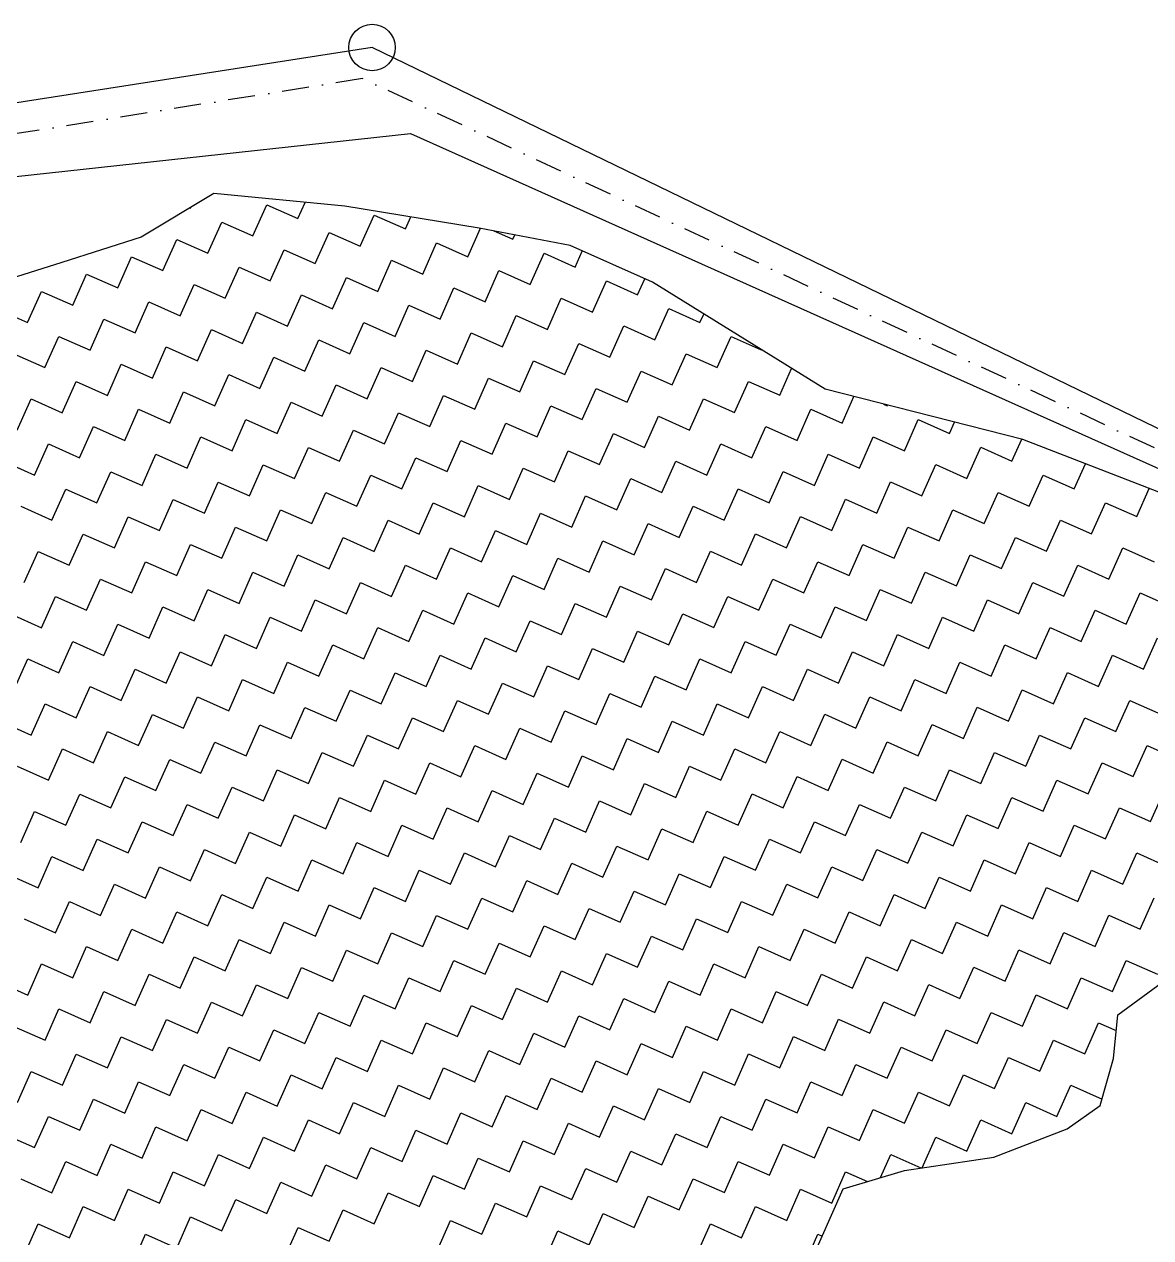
# Model space of a CAD drawing. Header units: metres. Extents: x 279553 to 281500, y 2029848 to 2031565.
# Drawn here: x 279821.4 to 280029.9, y 2031336.3 to 2031560.9 of the extents above; entities that cross this region are included whole.
import ezdxf

# ---------------------------------------------------------------- set-up
doc = ezdxf.new("R2010")
doc.units = ezdxf.units.M
doc.header["$MEASUREMENT"] = 0
doc.linetypes.add('DASHDOT', pattern=[1, 0.5, -0.25, 0, -0.25])
for name, color, linetype in [('POLY_HATCH', 12, 'Continuous'), ('POLY_WATER', 4, 'Continuous'), ('V_BOUND_STREAM_LINE', 7, 'DASHDOT')]:
    doc.layers.add(name, color=color, linetype=linetype)

msp = doc.modelspace()

# ---------------------------------------------------------------- linework, layer by layer
msp.add_circle((279885.76, 2031556.58), 4.3)
at = {"layer": 'POLY_HATCH'}
for p, q in [((279856.46, 2031529.56), (279843.03, 2031521.48)), ((279880.7, 2031527.21), (279856.46, 2031529.56)), ((279905.61, 2031523.17), (279880.7, 2031527.21)), ((279922.42, 2031519.91), (279905.61, 2031523.17)), ((279843.03, 2031521.48), (279828.3, 2031516.79)), ((279937.68, 2031513.13), (279922.42, 2031519.91)), ((279828.3, 2031516.79), (279813.57, 2031512.1)), ((279969.62, 2031493.32), (279937.68, 2031513.13)), ((280006.26, 2031484.06), (279969.62, 2031493.32)), ((280031.42, 2031474.29), (280006.26, 2031484.06)), ((280023.81, 2031377.56), (280032.15, 2031383.68)), ((280023.03, 2031369.48), (280023.81, 2031377.56)), ((280020.56, 2031360.75), (280023.03, 2031369.48)), ((280014.43, 2031356.45), (280020.56, 2031360.75)), ((280000.87, 2031351.24), (280014.43, 2031356.45)), ((279984.32, 2031348.76), (280000.87, 2031351.24)), ((279972.98, 2031345.38), (279984.32, 2031348.76)), ((279965.68, 2031328.96), (279972.98, 2031345.38))]:
    msp.add_line(p, q, dxfattribs=at)
at = {"layer": 'POLY_HATCH', "linetype": 'Continuous'}
for p, q in [((279852.16, 2031526.84), (279852.23, 2031527.02)), ((279863.7, 2031521.71), (279866.27, 2031527.49)), ((279866.27, 2031527.49), (279872.04, 2031524.92)), ((279872.04, 2031524.92), (279873.38, 2031527.92)), ((279852.03, 2031526.9), (279852.16, 2031526.84)), ((279883.59, 2031519.79), (279886.16, 2031525.56)), ((279886.16, 2031525.56), (279891.93, 2031523)), ((279891.93, 2031523), (279892.92, 2031525.22)), ((279855.36, 2031518.5), (279857.93, 2031524.28)), ((279857.93, 2031524.28), (279863.7, 2031521.71)), ((279903.48, 2031517.87), (279905.82, 2031523.12)), ((279908.28, 2031522.65), (279911.82, 2031521.08)), ((279847.02, 2031515.29), (279849.59, 2031521.07)), ((279849.59, 2031521.07), (279855.36, 2031518.5)), ((279875.25, 2031516.58), (279877.82, 2031522.35)), ((279877.82, 2031522.35), (279883.59, 2031519.79)), ((279895.14, 2031514.66), (279897.71, 2031520.43)), ((279897.71, 2031520.43), (279903.48, 2031517.87)), ((279911.82, 2031521.08), (279912.18, 2031521.89)), ((279866.91, 2031513.37), (279869.48, 2031519.15)), ((279869.48, 2031519.15), (279875.25, 2031516.58)), ((279915.03, 2031512.74), (279917.6, 2031518.51)), ((279917.6, 2031518.51), (279923.37, 2031515.94)), ((279923.37, 2031515.94), (279924.68, 2031518.9)), ((279838.68, 2031512.09), (279841.25, 2031517.86)), ((279841.25, 2031517.86), (279847.02, 2031515.29)), ((279858.57, 2031510.16), (279861.14, 2031515.94)), ((279861.14, 2031515.94), (279866.91, 2031513.37)), ((279886.8, 2031511.45), (279889.37, 2031517.22)), ((279889.37, 2031517.22), (279895.14, 2031514.66)), ((279830.34, 2031508.88), (279832.91, 2031514.65)), ((279832.91, 2031514.65), (279838.68, 2031512.09)), ((279878.46, 2031508.24), (279881.03, 2031514.01)), ((279881.03, 2031514.01), (279886.8, 2031511.45)), ((279906.69, 2031509.53), (279909.26, 2031515.3)), ((279909.26, 2031515.3), (279915.03, 2031512.74)), ((279934.92, 2031510.81), (279936.23, 2031513.77)), ((279822, 2031505.67), (279824.57, 2031511.44)), ((279824.57, 2031511.44), (279830.34, 2031508.88)), ((279850.23, 2031506.95), (279852.8, 2031512.73)), ((279852.8, 2031512.73), (279858.57, 2031510.16)), ((279898.35, 2031506.32), (279900.92, 2031512.09)), ((279900.92, 2031512.09), (279906.69, 2031509.53)), ((279926.58, 2031507.6), (279929.14, 2031513.38)), ((279929.14, 2031513.38), (279934.92, 2031510.81)), ((279841.89, 2031503.75), (279844.46, 2031509.52)), ((279844.46, 2031509.52), (279850.23, 2031506.95)), ((279870.12, 2031505.03), (279872.69, 2031510.81)), ((279872.69, 2031510.81), (279878.46, 2031508.24)), ((279918.24, 2031504.4), (279920.8, 2031510.17)), ((279920.8, 2031510.17), (279926.58, 2031507.6)), ((279816.23, 2031508.23), (279822, 2031505.67)), ((279861.78, 2031501.82), (279864.35, 2031507.6)), ((279864.35, 2031507.6), (279870.12, 2031505.03)), ((279890.01, 2031503.11), (279892.58, 2031508.88)), ((279892.58, 2031508.88), (279898.35, 2031506.32)), ((279909.9, 2031501.19), (279912.46, 2031506.96)), ((279912.46, 2031506.96), (279918.24, 2031504.4)), ((279938.13, 2031502.47), (279940.69, 2031508.25)), ((279940.69, 2031508.25), (279946.47, 2031505.68)), ((279946.47, 2031505.68), (279947.16, 2031507.25)), ((279833.55, 2031500.54), (279836.12, 2031506.31)), ((279836.12, 2031506.31), (279841.89, 2031503.75)), ((279881.67, 2031499.9), (279884.24, 2031505.67)), ((279884.24, 2031505.67), (279890.01, 2031503.11)), ((279929.79, 2031499.26), (279932.35, 2031505.04)), ((279932.35, 2031505.04), (279938.13, 2031502.47)), ((279825.21, 2031497.33), (279827.78, 2031503.1)), ((279827.78, 2031503.1), (279833.55, 2031500.54)), ((279853.44, 2031498.61), (279856.01, 2031504.39)), ((279856.01, 2031504.39), (279861.78, 2031501.82)), ((279873.33, 2031496.69), (279875.9, 2031502.47)), ((279875.9, 2031502.47), (279881.67, 2031499.9)), ((279901.56, 2031497.98), (279904.12, 2031503.75)), ((279904.12, 2031503.75), (279909.9, 2031501.19)), ((279949.68, 2031497.34), (279952.24, 2031503.12)), ((279952.24, 2031503.12), (279957.82, 2031500.64)), ((279845.1, 2031495.41), (279847.67, 2031501.18)), ((279847.67, 2031501.18), (279853.44, 2031498.61)), ((279893.22, 2031494.77), (279895.78, 2031500.54)), ((279895.78, 2031500.54), (279901.56, 2031497.98)), ((279921.45, 2031496.06), (279924.01, 2031501.83)), ((279924.01, 2031501.83), (279929.79, 2031499.26)), ((279819.44, 2031499.89), (279825.21, 2031497.33)), ((279836.76, 2031492.2), (279839.33, 2031497.97)), ((279839.33, 2031497.97), (279845.1, 2031495.41)), ((279864.99, 2031493.48), (279867.56, 2031499.26)), ((279867.56, 2031499.26), (279873.33, 2031496.69)), ((279913.11, 2031492.85), (279915.67, 2031498.62)), ((279915.67, 2031498.62), (279921.45, 2031496.06)), ((279941.34, 2031494.13), (279943.9, 2031499.91)), ((279943.9, 2031499.91), (279949.68, 2031497.34)), ((279856.65, 2031490.27), (279859.22, 2031496.05)), ((279859.22, 2031496.05), (279864.99, 2031493.48)), ((279884.88, 2031491.56), (279887.44, 2031497.33)), ((279887.44, 2031497.33), (279893.22, 2031494.77)), ((279933, 2031490.92), (279935.56, 2031496.7)), ((279935.56, 2031496.7), (279941.34, 2031494.13)), ((279961.22, 2031492.21), (279963.42, 2031497.16)), ((279828.42, 2031488.99), (279830.99, 2031494.76)), ((279830.99, 2031494.76), (279836.76, 2031492.2)), ((279876.54, 2031488.35), (279879.1, 2031494.13)), ((279879.1, 2031494.13), (279884.88, 2031491.56)), ((279904.77, 2031489.64), (279907.33, 2031495.41)), ((279907.33, 2031495.41), (279913.11, 2031492.85)), ((279924.66, 2031487.72), (279927.22, 2031493.49)), ((279927.22, 2031493.49), (279933, 2031490.92)), ((279952.88, 2031489), (279955.45, 2031494.78)), ((279955.45, 2031494.78), (279961.22, 2031492.21)), ((279820.08, 2031485.78), (279822.65, 2031491.55)), ((279822.65, 2031491.55), (279828.42, 2031488.99)), ((279848.31, 2031487.07), (279850.88, 2031492.84)), ((279850.88, 2031492.84), (279856.65, 2031490.27)), ((279896.43, 2031486.43), (279898.99, 2031492.2)), ((279898.99, 2031492.2), (279904.77, 2031489.64)), ((279944.54, 2031485.79), (279947.11, 2031491.57)), ((279947.11, 2031491.57), (279952.88, 2031489)), ((279972.77, 2031487.08), (279974.95, 2031491.97)), ((279839.97, 2031483.86), (279842.54, 2031489.63)), ((279842.54, 2031489.63), (279848.31, 2031487.07)), ((279868.2, 2031485.14), (279870.76, 2031490.92)), ((279870.76, 2031490.92), (279876.54, 2031488.35)), ((279888.09, 2031483.22), (279890.65, 2031488.99)), ((279890.65, 2031488.99), (279896.43, 2031486.43)), ((279916.32, 2031484.51), (279918.88, 2031490.28)), ((279918.88, 2031490.28), (279924.66, 2031487.72)), ((279964.43, 2031483.87), (279967, 2031489.64)), ((279967, 2031489.64), (279972.77, 2031487.08)), ((279980.45, 2031490.58), (279981.11, 2031490.29)), ((279981.11, 2031490.29), (279981.16, 2031490.4)), ((279859.86, 2031481.93), (279862.42, 2031487.71)), ((279862.42, 2031487.71), (279868.2, 2031485.14)), ((279907.98, 2031481.3), (279910.54, 2031487.07)), ((279910.54, 2031487.07), (279916.32, 2031484.51)), ((279936.2, 2031482.58), (279938.77, 2031488.36)), ((279938.77, 2031488.36), (279944.54, 2031485.79)), ((279984.32, 2031481.95), (279986.89, 2031487.72)), ((279986.89, 2031487.72), (279992.66, 2031485.16)), ((279992.66, 2031485.16), (279993.6, 2031487.26)), ((279831.63, 2031480.65), (279834.2, 2031486.42)), ((279834.2, 2031486.42), (279839.97, 2031483.86)), ((279851.52, 2031478.73), (279854.08, 2031484.5)), ((279854.08, 2031484.5), (279859.86, 2031481.93)), ((279879.75, 2031480.01), (279882.31, 2031485.79)), ((279882.31, 2031485.79), (279888.09, 2031483.22)), ((279927.86, 2031479.38), (279930.43, 2031485.15)), ((279930.43, 2031485.15), (279936.2, 2031482.58)), ((279956.09, 2031480.66), (279958.66, 2031486.44)), ((279958.66, 2031486.44), (279964.43, 2031483.87)), ((279975.98, 2031478.74), (279978.55, 2031484.51)), ((279978.55, 2031484.51), (279984.32, 2031481.95)), ((279823.29, 2031477.44), (279825.86, 2031483.21)), ((279825.86, 2031483.21), (279831.63, 2031480.65)), ((279871.41, 2031476.8), (279873.97, 2031482.58)), ((279873.97, 2031482.58), (279879.75, 2031480.01)), ((279899.64, 2031478.09), (279902.2, 2031483.86)), ((279902.2, 2031483.86), (279907.98, 2031481.3)), ((279947.75, 2031477.45), (279950.32, 2031483.23)), ((279950.32, 2031483.23), (279956.09, 2031480.66)), ((279995.87, 2031476.82), (279998.44, 2031482.59)), ((279998.44, 2031482.59), (280004.21, 2031480.03)), ((280004.21, 2031480.03), (280006.03, 2031484.12)), ((279817.52, 2031480), (279823.29, 2031477.44)), ((279843.18, 2031475.52), (279845.75, 2031481.29)), ((279845.75, 2031481.29), (279851.52, 2031478.73)), ((279891.3, 2031474.88), (279893.86, 2031480.66)), ((279893.86, 2031480.66), (279899.64, 2031478.09)), ((279919.52, 2031476.17), (279922.09, 2031481.94)), ((279922.09, 2031481.94), (279927.86, 2031479.38)), ((279939.41, 2031474.24), (279941.98, 2031480.02)), ((279941.98, 2031480.02), (279947.75, 2031477.45)), ((279967.64, 2031475.53), (279970.21, 2031481.31)), ((279970.21, 2031481.31), (279975.98, 2031478.74)), ((279834.84, 2031472.31), (279837.41, 2031478.08)), ((279837.41, 2031478.08), (279843.18, 2031475.52)), ((279863.07, 2031473.59), (279865.63, 2031479.37)), ((279865.63, 2031479.37), (279871.41, 2031476.8)), ((279911.19, 2031472.96), (279913.75, 2031478.73)), ((279913.75, 2031478.73), (279919.52, 2031476.17)), ((279959.3, 2031472.32), (279961.87, 2031478.1)), ((279961.87, 2031478.1), (279967.64, 2031475.53)), ((279987.53, 2031473.61), (279990.1, 2031479.38)), ((279990.1, 2031479.38), (279995.87, 2031476.82)), ((280015.76, 2031474.89), (280017.83, 2031479.56)), ((279854.73, 2031470.39), (279857.29, 2031476.16)), ((279857.29, 2031476.16), (279863.07, 2031473.59)), ((279882.96, 2031471.67), (279885.52, 2031477.45)), ((279885.52, 2031477.45), (279891.3, 2031474.88)), ((279902.85, 2031469.75), (279905.41, 2031475.52)), ((279905.41, 2031475.52), (279911.19, 2031472.96)), ((279931.07, 2031471.04), (279933.64, 2031476.81)), ((279933.64, 2031476.81), (279939.41, 2031474.24)), ((279979.19, 2031470.4), (279981.76, 2031476.17)), ((279981.76, 2031476.17), (279987.53, 2031473.61)), ((280007.42, 2031471.69), (280009.98, 2031477.46)), ((280009.98, 2031477.46), (280015.76, 2031474.89)), ((279826.5, 2031469.1), (279829.07, 2031474.87)), ((279829.07, 2031474.87), (279834.84, 2031472.31)), ((279874.62, 2031468.46), (279877.18, 2031474.24)), ((279877.18, 2031474.24), (279882.96, 2031471.67)), ((279922.73, 2031467.83), (279925.3, 2031473.6)), ((279925.3, 2031473.6), (279931.07, 2031471.04)), ((279950.96, 2031469.11), (279953.53, 2031474.89)), ((279953.53, 2031474.89), (279959.3, 2031472.32)), ((279999.08, 2031468.48), (280001.64, 2031474.25)), ((280001.64, 2031474.25), (280007.42, 2031471.69)), ((280027.31, 2031469.76), (280029.63, 2031474.98)), ((279820.73, 2031471.67), (279826.5, 2031469.1)), ((279846.39, 2031467.18), (279848.95, 2031472.95)), ((279848.95, 2031472.95), (279854.73, 2031470.39)), ((279866.28, 2031465.25), (279868.84, 2031471.03)), ((279868.84, 2031471.03), (279874.62, 2031468.46)), ((279894.51, 2031466.54), (279897.07, 2031472.32)), ((279897.07, 2031472.32), (279902.85, 2031469.75)), ((279942.62, 2031465.9), (279945.19, 2031471.68)), ((279945.19, 2031471.68), (279950.96, 2031469.11)), ((279970.85, 2031467.19), (279973.42, 2031472.97)), ((279973.42, 2031472.97), (279979.19, 2031470.4)), ((279990.74, 2031465.27), (279993.3, 2031471.04)), ((279993.3, 2031471.04), (279999.08, 2031468.48)), ((280018.97, 2031466.55), (280021.53, 2031472.33)), ((280021.53, 2031472.33), (280027.31, 2031469.76)), ((279838.05, 2031463.97), (279840.61, 2031469.74)), ((279840.61, 2031469.74), (279846.39, 2031467.18)), ((279886.17, 2031463.33), (279888.73, 2031469.11)), ((279888.73, 2031469.11), (279894.51, 2031466.54)), ((279914.39, 2031464.62), (279916.96, 2031470.39)), ((279916.96, 2031470.39), (279922.73, 2031467.83)), ((279962.51, 2031463.98), (279965.08, 2031469.76)), ((279965.08, 2031469.76), (279970.85, 2031467.19)), ((280010.63, 2031463.35), (280013.19, 2031469.12)), ((280013.19, 2031469.12), (280018.97, 2031466.55)), ((279829.71, 2031460.76), (279832.27, 2031466.53)), ((279832.27, 2031466.53), (279838.05, 2031463.97)), ((279857.94, 2031462.05), (279860.5, 2031467.82)), ((279860.5, 2031467.82), (279866.28, 2031465.25)), ((279906.05, 2031461.41), (279908.62, 2031467.18)), ((279908.62, 2031467.18), (279914.39, 2031464.62)), ((279934.28, 2031462.7), (279936.85, 2031468.47)), ((279936.85, 2031468.47), (279942.62, 2031465.9)), ((279954.17, 2031460.77), (279956.74, 2031466.55)), ((279956.74, 2031466.55), (279962.51, 2031463.98)), ((279982.4, 2031462.06), (279984.97, 2031467.83)), ((279984.97, 2031467.83), (279990.74, 2031465.27)), ((279849.6, 2031458.84), (279852.16, 2031464.61)), ((279852.16, 2031464.61), (279857.94, 2031462.05)), ((279877.83, 2031460.12), (279880.39, 2031465.9)), ((279880.39, 2031465.9), (279886.17, 2031463.33)), ((279925.94, 2031459.49), (279928.51, 2031465.26)), ((279928.51, 2031465.26), (279934.28, 2031462.7)), ((279974.06, 2031458.85), (279976.63, 2031464.63)), ((279976.63, 2031464.63), (279982.4, 2031462.06)), ((280002.29, 2031460.14), (280004.85, 2031465.91)), ((280004.85, 2031465.91), (280010.63, 2031463.35)), ((279821.37, 2031457.55), (279823.93, 2031463.33)), ((279823.93, 2031463.33), (279829.71, 2031460.76)), ((279869.49, 2031456.91), (279872.05, 2031462.69)), ((279872.05, 2031462.69), (279877.83, 2031460.12)), ((279897.71, 2031458.2), (279900.28, 2031463.98)), ((279900.28, 2031463.98), (279906.05, 2031461.41)), ((279917.6, 2031456.28), (279920.17, 2031462.05)), ((279920.17, 2031462.05), (279925.94, 2031459.49)), ((279945.83, 2031457.56), (279948.4, 2031463.34)), ((279948.4, 2031463.34), (279954.17, 2031460.77)), ((279993.95, 2031456.93), (279996.51, 2031462.7)), ((279996.51, 2031462.7), (280002.29, 2031460.14)), ((280022.18, 2031458.21), (280024.74, 2031463.99)), ((280024.74, 2031463.99), (280030.52, 2031461.42)), ((279841.26, 2031455.63), (279843.82, 2031461.4)), ((279843.82, 2031461.4), (279849.6, 2031458.84)), ((279889.37, 2031454.99), (279891.94, 2031460.77)), ((279891.94, 2031460.77), (279897.71, 2031458.2)), ((279937.49, 2031454.36), (279940.06, 2031460.13)), ((279940.06, 2031460.13), (279945.83, 2031457.56)), ((279965.72, 2031455.64), (279968.29, 2031461.42)), ((279968.29, 2031461.42), (279974.06, 2031458.85)), ((280013.84, 2031455.01), (280016.4, 2031460.78)), ((280016.4, 2031460.78), (280022.18, 2031458.21)), ((279832.92, 2031452.42), (279835.48, 2031458.19)), ((279835.48, 2031458.19), (279841.26, 2031455.63)), ((279861.15, 2031453.71), (279863.71, 2031459.48)), ((279863.71, 2031459.48), (279869.49, 2031456.91)), ((279881.03, 2031451.78), (279883.6, 2031457.56)), ((279883.6, 2031457.56), (279889.37, 2031454.99)), ((279909.26, 2031453.07), (279911.83, 2031458.84)), ((279911.83, 2031458.84), (279917.6, 2031456.28)), ((279957.38, 2031452.43), (279959.95, 2031458.21)), ((279959.95, 2031458.21), (279965.72, 2031455.64)), ((279985.61, 2031453.72), (279988.17, 2031459.49)), ((279988.17, 2031459.49), (279993.95, 2031456.93)), ((280005.5, 2031451.8), (280008.06, 2031457.57)), ((280008.06, 2031457.57), (280013.84, 2031455.01)), ((279852.81, 2031450.5), (279855.37, 2031456.27)), ((279855.37, 2031456.27), (279861.15, 2031453.71)), ((279900.92, 2031449.86), (279903.49, 2031455.64)), ((279903.49, 2031455.64), (279909.26, 2031453.07)), ((279929.15, 2031451.15), (279931.72, 2031456.92)), ((279931.72, 2031456.92), (279937.49, 2031454.36)), ((279977.27, 2031450.51), (279979.83, 2031456.29)), ((279979.83, 2031456.29), (279985.61, 2031453.72)), ((280025.39, 2031449.87), (280027.95, 2031455.65)), ((280027.95, 2031455.65), (280033.73, 2031453.08)), ((279824.58, 2031449.21), (279827.14, 2031454.99)), ((279827.14, 2031454.99), (279832.92, 2031452.42)), ((279844.47, 2031447.29), (279847.03, 2031453.06)), ((279847.03, 2031453.06), (279852.81, 2031450.5)), ((279872.69, 2031448.57), (279875.26, 2031454.35)), ((279875.26, 2031454.35), (279881.03, 2031451.78)), ((279920.81, 2031447.94), (279923.38, 2031453.71)), ((279923.38, 2031453.71), (279929.15, 2031451.15)), ((279949.04, 2031449.22), (279951.61, 2031455)), ((279951.61, 2031455), (279957.38, 2031452.43)), ((279968.93, 2031447.3), (279971.49, 2031453.08)), ((279971.49, 2031453.08), (279977.27, 2031450.51)), ((279997.16, 2031448.59), (279999.72, 2031454.36)), ((279999.72, 2031454.36), (280005.5, 2031451.8)), ((279818.8, 2031451.78), (279824.58, 2031449.21)), ((279864.35, 2031445.37), (279866.92, 2031451.14)), ((279866.92, 2031451.14), (279872.69, 2031448.57)), ((279892.58, 2031446.65), (279895.15, 2031452.43)), ((279895.15, 2031452.43), (279900.92, 2031449.86)), ((279940.7, 2031446.02), (279943.27, 2031451.79)), ((279943.27, 2031451.79), (279949.04, 2031449.22)), ((279988.82, 2031445.38), (279991.38, 2031451.15)), ((279991.38, 2031451.15), (279997.16, 2031448.59)), ((280017.05, 2031446.67), (280019.61, 2031452.44)), ((280019.61, 2031452.44), (280025.39, 2031449.87)), ((279836.13, 2031444.08), (279838.69, 2031449.85)), ((279838.69, 2031449.85), (279844.47, 2031447.29)), ((279884.24, 2031443.44), (279886.81, 2031449.22)), ((279886.81, 2031449.22), (279892.58, 2031446.65)), ((279912.47, 2031444.73), (279915.04, 2031450.5)), ((279915.04, 2031450.5), (279920.81, 2031447.94)), ((279932.36, 2031442.81), (279934.93, 2031448.58)), ((279934.93, 2031448.58), (279940.7, 2031446.02)), ((279960.59, 2031444.09), (279963.15, 2031449.87)), ((279963.15, 2031449.87), (279968.93, 2031447.3)), ((280008.71, 2031443.46), (280011.27, 2031449.23)), ((280011.27, 2031449.23), (280017.05, 2031446.67)), ((279827.79, 2031440.87), (279830.35, 2031446.65)), ((279830.35, 2031446.65), (279836.13, 2031444.08)), ((279856.01, 2031442.16), (279858.58, 2031447.93)), ((279858.58, 2031447.93), (279864.35, 2031445.37)), ((279904.13, 2031441.52), (279906.7, 2031447.3)), ((279906.7, 2031447.3), (279912.47, 2031444.73)), ((279952.25, 2031440.88), (279954.81, 2031446.66)), ((279954.81, 2031446.66), (279960.59, 2031444.09)), ((279980.48, 2031442.17), (279983.04, 2031447.95)), ((279983.04, 2031447.95), (279988.82, 2031445.38)), ((280028.59, 2031441.53), (280031.16, 2031447.31)), ((279847.67, 2031438.95), (279850.24, 2031444.72)), ((279850.24, 2031444.72), (279856.01, 2031442.16)), ((279875.9, 2031440.23), (279878.47, 2031446.01)), ((279878.47, 2031446.01), (279884.24, 2031443.44)), ((279895.79, 2031438.31), (279898.36, 2031444.09)), ((279898.36, 2031444.09), (279904.13, 2031441.52)), ((279924.02, 2031439.6), (279926.59, 2031445.37)), ((279926.59, 2031445.37), (279932.36, 2031442.81)), ((279972.14, 2031438.96), (279974.7, 2031444.74)), ((279974.7, 2031444.74), (279980.48, 2031442.17)), ((280000.37, 2031440.25), (280002.93, 2031446.02)), ((280002.93, 2031446.02), (280008.71, 2031443.46)), ((280020.25, 2031438.33), (280022.82, 2031444.1)), ((280022.82, 2031444.1), (280028.59, 2031441.53)), ((279819.45, 2031437.66), (279822.01, 2031443.44)), ((279822.01, 2031443.44), (279827.79, 2031440.87)), ((279867.56, 2031437.03), (279870.13, 2031442.8)), ((279870.13, 2031442.8), (279875.9, 2031440.23)), ((279915.68, 2031436.39), (279918.25, 2031442.16)), ((279918.25, 2031442.16), (279924.02, 2031439.6)), ((279943.91, 2031437.68), (279946.47, 2031443.45)), ((279946.47, 2031443.45), (279952.25, 2031440.88)), ((279992.03, 2031437.04), (279994.59, 2031442.81)), ((279994.59, 2031442.81), (280000.37, 2031440.25)), ((279839.33, 2031435.74), (279841.9, 2031441.51)), ((279841.9, 2031441.51), (279847.67, 2031438.95)), ((279859.22, 2031433.82), (279861.79, 2031439.59)), ((279861.79, 2031439.59), (279867.56, 2031437.03)), ((279887.45, 2031435.1), (279890.02, 2031440.88)), ((279890.02, 2031440.88), (279895.79, 2031438.31)), ((279935.57, 2031434.47), (279938.13, 2031440.24)), ((279938.13, 2031440.24), (279943.91, 2031437.68)), ((279963.8, 2031435.75), (279966.36, 2031441.53)), ((279966.36, 2031441.53), (279972.14, 2031438.96)), ((279983.69, 2031433.83), (279986.25, 2031439.61)), ((279986.25, 2031439.61), (279992.03, 2031437.04)), ((280011.91, 2031435.12), (280014.48, 2031440.89)), ((280014.48, 2031440.89), (280020.25, 2031438.33)), ((279830.99, 2031432.53), (279833.56, 2031438.31)), ((279833.56, 2031438.31), (279839.33, 2031435.74)), ((279879.11, 2031431.89), (279881.68, 2031437.67)), ((279881.68, 2031437.67), (279887.45, 2031435.1)), ((279907.34, 2031433.18), (279909.91, 2031438.96)), ((279909.91, 2031438.96), (279915.68, 2031436.39)), ((279955.46, 2031432.54), (279958.02, 2031438.32)), ((279958.02, 2031438.32), (279963.8, 2031435.75)), ((280003.57, 2031431.91), (280006.14, 2031437.68)), ((280006.14, 2031437.68), (280011.91, 2031435.12)), ((279822.65, 2031429.32), (279825.22, 2031435.1)), ((279825.22, 2031435.1), (279830.99, 2031432.53)), ((279850.88, 2031430.61), (279853.45, 2031436.38)), ((279853.45, 2031436.38), (279859.22, 2031433.82)), ((279899, 2031429.97), (279901.57, 2031435.75)), ((279901.57, 2031435.75), (279907.34, 2031433.18)), ((279927.23, 2031431.26), (279929.79, 2031437.03)), ((279929.79, 2031437.03), (279935.57, 2031434.47)), ((279947.12, 2031429.34), (279949.68, 2031435.11)), ((279949.68, 2031435.11), (279955.46, 2031432.54)), ((279975.35, 2031430.62), (279977.91, 2031436.4)), ((279977.91, 2031436.4), (279983.69, 2031433.83)), ((280023.46, 2031429.99), (280026.03, 2031435.76)), ((280026.03, 2031435.76), (280031.8, 2031433.19)), ((279842.54, 2031427.4), (279845.11, 2031433.17)), ((279845.11, 2031433.17), (279850.88, 2031430.61)), ((279870.77, 2031428.69), (279873.34, 2031434.46)), ((279873.34, 2031434.46), (279879.11, 2031431.89)), ((279918.89, 2031428.05), (279921.45, 2031433.82)), ((279921.45, 2031433.82), (279927.23, 2031431.26)), ((279967.01, 2031427.41), (279969.57, 2031433.19)), ((279969.57, 2031433.19), (279975.35, 2031430.62)), ((279995.23, 2031428.7), (279997.8, 2031434.47)), ((279997.8, 2031434.47), (280003.57, 2031431.91)), ((279816.88, 2031431.89), (279822.65, 2031429.32)), ((279862.43, 2031425.48), (279865, 2031431.25)), ((279865, 2031431.25), (279870.77, 2031428.69)), ((279890.66, 2031426.76), (279893.23, 2031432.54)), ((279893.23, 2031432.54), (279899, 2031429.97)), ((279910.55, 2031424.84), (279913.11, 2031430.62)), ((279913.11, 2031430.62), (279918.89, 2031428.05)), ((279938.78, 2031426.13), (279941.34, 2031431.9)), ((279941.34, 2031431.9), (279947.12, 2031429.34)), ((279986.89, 2031425.49), (279989.46, 2031431.27)), ((279989.46, 2031431.27), (279995.23, 2031428.7)), ((280015.12, 2031426.78), (280017.69, 2031432.55)), ((280017.69, 2031432.55), (280023.46, 2031429.99)), ((279834.2, 2031424.19), (279836.77, 2031429.97)), ((279836.77, 2031429.97), (279842.54, 2031427.4)), ((279882.32, 2031423.55), (279884.89, 2031429.33)), ((279884.89, 2031429.33), (279890.66, 2031426.76)), ((279930.44, 2031422.92), (279933, 2031428.69)), ((279933, 2031428.69), (279938.78, 2031426.13)), ((279958.67, 2031424.2), (279961.23, 2031429.98)), ((279961.23, 2031429.98), (279967.01, 2031427.41)), ((280006.78, 2031423.57), (280009.35, 2031429.34)), ((280009.35, 2031429.34), (280015.12, 2031426.78)), ((279825.86, 2031420.98), (279828.43, 2031426.76)), ((279828.43, 2031426.76), (279834.2, 2031424.19)), ((279854.09, 2031422.27), (279856.66, 2031428.04)), ((279856.66, 2031428.04), (279862.43, 2031425.48)), ((279873.98, 2031420.35), (279876.55, 2031426.12)), ((279876.55, 2031426.12), (279882.32, 2031423.55)), ((279902.21, 2031421.63), (279904.77, 2031427.41)), ((279904.77, 2031427.41), (279910.55, 2031424.84)), ((279950.33, 2031421), (279952.89, 2031426.77)), ((279952.89, 2031426.77), (279958.67, 2031424.2)), ((279978.55, 2031422.28), (279981.12, 2031428.06)), ((279981.12, 2031428.06), (279986.89, 2031425.49)), ((279998.44, 2031420.36), (280001.01, 2031426.13)), ((280001.01, 2031426.13), (280006.78, 2031423.57)), ((280026.67, 2031421.65), (280029.24, 2031427.42)), ((280029.24, 2031427.42), (280035.01, 2031424.85)), ((279845.75, 2031419.06), (279848.32, 2031424.83)), ((279848.32, 2031424.83), (279854.09, 2031422.27)), ((279893.87, 2031418.42), (279896.43, 2031424.2)), ((279896.43, 2031424.2), (279902.21, 2031421.63)), ((279922.1, 2031419.71), (279924.66, 2031425.48)), ((279924.66, 2031425.48), (279930.44, 2031422.92)), ((279970.21, 2031419.07), (279972.78, 2031424.85)), ((279972.78, 2031424.85), (279978.55, 2031422.28)), ((280018.33, 2031418.44), (280020.9, 2031424.21)), ((280020.9, 2031424.21), (280026.67, 2031421.65)), ((279820.09, 2031423.55), (279825.86, 2031420.98)), ((279837.41, 2031415.85), (279839.98, 2031421.63)), ((279839.98, 2031421.63), (279845.75, 2031419.06)), ((279865.64, 2031417.14), (279868.21, 2031422.91)), ((279868.21, 2031422.91), (279873.98, 2031420.35)), ((279913.76, 2031416.5), (279916.32, 2031422.28)), ((279916.32, 2031422.28), (279922.1, 2031419.71)), ((279941.99, 2031417.79), (279944.55, 2031423.56)), ((279944.55, 2031423.56), (279950.33, 2031421)), ((279961.87, 2031415.87), (279964.44, 2031421.64)), ((279964.44, 2031421.64), (279970.21, 2031419.07)), ((279990.1, 2031417.15), (279992.67, 2031422.93)), ((279992.67, 2031422.93), (279998.44, 2031420.36)), ((279857.3, 2031413.93), (279859.87, 2031419.7)), ((279859.87, 2031419.7), (279865.64, 2031417.14)), ((279885.53, 2031415.21), (279888.09, 2031420.99)), ((279888.09, 2031420.99), (279893.87, 2031418.42)), ((279933.65, 2031414.58), (279936.21, 2031420.35)), ((279936.21, 2031420.35), (279941.99, 2031417.79)), ((279981.76, 2031413.94), (279984.33, 2031419.72)), ((279984.33, 2031419.72), (279990.1, 2031417.15)), ((280009.99, 2031415.23), (280012.56, 2031421)), ((280012.56, 2031421), (280018.33, 2031418.44)), ((279829.07, 2031412.64), (279831.64, 2031418.42)), ((279831.64, 2031418.42), (279837.41, 2031415.85)), ((279877.19, 2031412.01), (279879.75, 2031417.78)), ((279879.75, 2031417.78), (279885.53, 2031415.21)), ((279905.42, 2031413.29), (279907.98, 2031419.07)), ((279907.98, 2031419.07), (279913.76, 2031416.5)), ((279925.31, 2031411.37), (279927.87, 2031417.14)), ((279927.87, 2031417.14), (279933.65, 2031414.58)), ((279953.53, 2031412.66), (279956.1, 2031418.43)), ((279956.1, 2031418.43), (279961.87, 2031415.87)), ((280001.65, 2031412.02), (280004.22, 2031417.79)), ((280004.22, 2031417.79), (280009.99, 2031415.23)), ((280029.88, 2031413.31), (280032.45, 2031419.08)), ((279820.73, 2031409.43), (279823.3, 2031415.21)), ((279823.3, 2031415.21), (279829.07, 2031412.64)), ((279848.96, 2031410.72), (279851.53, 2031416.49)), ((279851.53, 2031416.49), (279857.3, 2031413.93)), ((279897.08, 2031410.08), (279899.64, 2031415.86)), ((279899.64, 2031415.86), (279905.42, 2031413.29)), ((279945.19, 2031409.45), (279947.76, 2031415.22)), ((279947.76, 2031415.22), (279953.53, 2031412.66)), ((279973.42, 2031410.73), (279975.99, 2031416.51)), ((279975.99, 2031416.51), (279981.76, 2031413.94)), ((280021.54, 2031410.1), (280024.11, 2031415.87)), ((280024.11, 2031415.87), (280029.88, 2031413.31)), ((279840.62, 2031407.51), (279843.19, 2031413.29)), ((279843.19, 2031413.29), (279848.96, 2031410.72)), ((279868.85, 2031408.8), (279871.41, 2031414.57)), ((279871.41, 2031414.57), (279877.19, 2031412.01)), ((279888.74, 2031406.88), (279891.3, 2031412.65)), ((279891.3, 2031412.65), (279897.08, 2031410.08)), ((279916.97, 2031408.16), (279919.53, 2031413.94)), ((279919.53, 2031413.94), (279925.31, 2031411.37)), ((279965.08, 2031407.53), (279967.65, 2031413.3)), ((279967.65, 2031413.3), (279973.42, 2031410.73)), ((279993.31, 2031408.81), (279995.88, 2031414.59)), ((279995.88, 2031414.59), (280001.65, 2031412.02)), ((280013.2, 2031406.89), (280015.77, 2031412.66)), ((280015.77, 2031412.66), (280021.54, 2031410.1)), ((279860.51, 2031405.59), (279863.07, 2031411.36)), ((279863.07, 2031411.36), (279868.85, 2031408.8)), ((279908.63, 2031404.95), (279911.19, 2031410.73)), ((279911.19, 2031410.73), (279916.97, 2031408.16)), ((279936.85, 2031406.24), (279939.42, 2031412.01)), ((279939.42, 2031412.01), (279945.19, 2031409.45)), ((279984.97, 2031405.6), (279987.54, 2031411.38)), ((279987.54, 2031411.38), (279993.31, 2031408.81)), ((279832.28, 2031404.3), (279834.85, 2031410.08)), ((279834.85, 2031410.08), (279840.62, 2031407.51)), ((279852.17, 2031402.38), (279854.74, 2031408.15)), ((279854.74, 2031408.15), (279860.51, 2031405.59)), ((279880.4, 2031403.67), (279882.96, 2031409.44)), ((279882.96, 2031409.44), (279888.74, 2031406.88)), ((279928.51, 2031403.03), (279931.08, 2031408.8)), ((279931.08, 2031408.8), (279936.85, 2031406.24)), ((279956.74, 2031404.32), (279959.31, 2031410.09)), ((279959.31, 2031410.09), (279965.08, 2031407.53)), ((279976.63, 2031402.39), (279979.2, 2031408.17)), ((279979.2, 2031408.17), (279984.97, 2031405.6)), ((280004.86, 2031403.68), (280007.43, 2031409.45)), ((280007.43, 2031409.45), (280013.2, 2031406.89)), ((279823.94, 2031401.09), (279826.51, 2031406.87)), ((279826.51, 2031406.87), (279832.28, 2031404.3)), ((279872.06, 2031400.46), (279874.62, 2031406.23)), ((279874.62, 2031406.23), (279880.4, 2031403.67)), ((279900.29, 2031401.74), (279902.85, 2031407.52)), ((279902.85, 2031407.52), (279908.63, 2031404.95)), ((279948.4, 2031401.11), (279950.97, 2031406.88)), ((279950.97, 2031406.88), (279956.74, 2031404.32)), ((279996.52, 2031400.47), (279999.09, 2031406.25)), ((279999.09, 2031406.25), (280004.86, 2031403.68)), ((280024.75, 2031401.76), (280027.31, 2031407.53)), ((280027.31, 2031407.53), (280033.09, 2031404.97)), ((279818.17, 2031403.66), (279823.94, 2031401.09)), ((279843.83, 2031399.17), (279846.4, 2031404.95)), ((279846.4, 2031404.95), (279852.17, 2031402.38)), ((279891.95, 2031398.54), (279894.51, 2031404.31)), ((279894.51, 2031404.31), (279900.29, 2031401.74)), ((279920.18, 2031399.82), (279922.74, 2031405.6)), ((279922.74, 2031405.6), (279928.51, 2031403.03)), ((279940.06, 2031397.9), (279942.63, 2031403.67)), ((279942.63, 2031403.67), (279948.4, 2031401.11)), ((279968.29, 2031399.19), (279970.86, 2031404.96)), ((279970.86, 2031404.96), (279976.63, 2031402.39)), ((280016.41, 2031398.55), (280018.97, 2031404.32)), ((280018.97, 2031404.32), (280024.75, 2031401.76)), ((279835.49, 2031395.96), (279838.06, 2031401.74)), ((279838.06, 2031401.74), (279843.83, 2031399.17)), ((279863.72, 2031397.25), (279866.28, 2031403.02)), ((279866.28, 2031403.02), (279872.06, 2031400.46)), ((279911.84, 2031396.61), (279914.4, 2031402.39)), ((279914.4, 2031402.39), (279920.18, 2031399.82)), ((279959.95, 2031395.98), (279962.52, 2031401.75)), ((279962.52, 2031401.75), (279968.29, 2031399.19)), ((279988.18, 2031397.26), (279990.75, 2031403.04)), ((279990.75, 2031403.04), (279996.52, 2031400.47)), ((279855.38, 2031394.04), (279857.94, 2031399.81)), ((279857.94, 2031399.81), (279863.72, 2031397.25)), ((279883.61, 2031395.33), (279886.17, 2031401.1)), ((279886.17, 2031401.1), (279891.95, 2031398.54)), ((279903.5, 2031393.4), (279906.06, 2031399.18)), ((279906.06, 2031399.18), (279911.84, 2031396.61)), ((279931.72, 2031394.69), (279934.29, 2031400.46)), ((279934.29, 2031400.46), (279940.06, 2031397.9)), ((279979.84, 2031394.05), (279982.41, 2031399.83)), ((279982.41, 2031399.83), (279988.18, 2031397.26)), ((280008.07, 2031395.34), (280010.63, 2031401.11)), ((280010.63, 2031401.11), (280016.41, 2031398.55)), ((280027.96, 2031393.42), (280030.52, 2031399.19)), ((279827.15, 2031392.75), (279829.72, 2031398.53)), ((279829.72, 2031398.53), (279835.49, 2031395.96)), ((279875.27, 2031392.12), (279877.83, 2031397.89)), ((279877.83, 2031397.89), (279883.61, 2031395.33)), ((279923.38, 2031391.48), (279925.95, 2031397.26)), ((279925.95, 2031397.26), (279931.72, 2031394.69)), ((279951.61, 2031392.77), (279954.18, 2031398.54)), ((279954.18, 2031398.54), (279959.95, 2031395.98)), ((279999.73, 2031392.13), (280002.29, 2031397.91)), ((280002.29, 2031397.91), (280008.07, 2031395.34)), ((279821.38, 2031395.32), (279827.15, 2031392.75)), ((279847.04, 2031390.83), (279849.6, 2031396.61)), ((279849.6, 2031396.61), (279855.38, 2031394.04)), ((279866.93, 2031388.91), (279869.49, 2031394.68)), ((279869.49, 2031394.68), (279875.27, 2031392.12)), ((279895.16, 2031390.2), (279897.72, 2031395.97)), ((279897.72, 2031395.97), (279903.5, 2031393.4)), ((279943.27, 2031389.56), (279945.84, 2031395.33)), ((279945.84, 2031395.33), (279951.61, 2031392.77)), ((279971.5, 2031390.85), (279974.07, 2031396.62)), ((279974.07, 2031396.62), (279979.84, 2031394.05)), ((279991.39, 2031388.92), (279993.95, 2031394.7)), ((279993.95, 2031394.7), (279999.73, 2031392.13)), ((280019.62, 2031390.21), (280022.18, 2031395.98)), ((280022.18, 2031395.98), (280027.96, 2031393.42)), ((279838.7, 2031387.62), (279841.26, 2031393.4)), ((279841.26, 2031393.4), (279847.04, 2031390.83)), ((279886.82, 2031386.99), (279889.38, 2031392.76)), ((279889.38, 2031392.76), (279895.16, 2031390.2)), ((279915.04, 2031388.27), (279917.61, 2031394.05)), ((279917.61, 2031394.05), (279923.38, 2031391.48)), ((279963.16, 2031387.64), (279965.73, 2031393.41)), ((279965.73, 2031393.41), (279971.5, 2031390.85)), ((280011.28, 2031387), (280013.84, 2031392.77)), ((280013.84, 2031392.77), (280019.62, 2031390.21)), ((279830.36, 2031384.41), (279832.92, 2031390.19)), ((279832.92, 2031390.19), (279838.7, 2031387.62)), ((279858.59, 2031385.7), (279861.15, 2031391.47)), ((279861.15, 2031391.47), (279866.93, 2031388.91)), ((279906.7, 2031385.06), (279909.27, 2031390.84)), ((279909.27, 2031390.84), (279915.04, 2031388.27)), ((279934.93, 2031386.35), (279937.5, 2031392.12)), ((279937.5, 2031392.12), (279943.27, 2031389.56)), ((279954.82, 2031384.43), (279957.39, 2031390.2)), ((279957.39, 2031390.2), (279963.16, 2031387.64)), ((279983.05, 2031385.71), (279985.62, 2031391.49)), ((279985.62, 2031391.49), (279991.39, 2031388.92)), ((279850.25, 2031382.49), (279852.81, 2031388.27)), ((279852.81, 2031388.27), (279858.59, 2031385.7)), ((279878.48, 2031383.78), (279881.04, 2031389.55)), ((279881.04, 2031389.55), (279886.82, 2031386.99)), ((279926.59, 2031383.14), (279929.16, 2031388.92)), ((279929.16, 2031388.92), (279934.93, 2031386.35)), ((279974.71, 2031382.51), (279977.28, 2031388.28)), ((279977.28, 2031388.28), (279983.05, 2031385.71)), ((280002.94, 2031383.79), (280005.5, 2031389.57)), ((280005.5, 2031389.57), (280011.28, 2031387)), ((279822.02, 2031381.21), (279824.58, 2031386.98)), ((279824.58, 2031386.98), (279830.36, 2031384.41)), ((279870.14, 2031380.57), (279872.7, 2031386.34)), ((279872.7, 2031386.34), (279878.48, 2031383.78)), ((279898.36, 2031381.86), (279900.93, 2031387.63)), ((279900.93, 2031387.63), (279906.7, 2031385.06)), ((279918.25, 2031379.93), (279920.82, 2031385.71)), ((279920.82, 2031385.71), (279926.59, 2031383.14)), ((279946.48, 2031381.22), (279949.05, 2031386.99)), ((279949.05, 2031386.99), (279954.82, 2031384.43)), ((279994.6, 2031380.58), (279997.16, 2031386.36)), ((279997.16, 2031386.36), (280002.94, 2031383.79)), ((280022.83, 2031381.87), (280025.39, 2031387.64)), ((280025.39, 2031387.64), (280031.17, 2031385.08)), ((279816.24, 2031383.77), (279822.02, 2031381.21)), ((279841.91, 2031379.28), (279844.47, 2031385.06)), ((279844.47, 2031385.06), (279850.25, 2031382.49)), ((279890.02, 2031378.65), (279892.59, 2031384.42)), ((279892.59, 2031384.42), (279898.36, 2031381.86)), ((279938.14, 2031378.01), (279940.71, 2031383.78)), ((279940.71, 2031383.78), (279946.48, 2031381.22)), ((279966.37, 2031379.3), (279968.94, 2031385.07)), ((279968.94, 2031385.07), (279974.71, 2031382.51)), ((280014.49, 2031378.66), (280017.05, 2031384.43)), ((280017.05, 2031384.43), (280022.83, 2031381.87)), ((279833.57, 2031376.07), (279836.13, 2031381.85)), ((279836.13, 2031381.85), (279841.91, 2031379.28)), ((279861.8, 2031377.36), (279864.36, 2031383.13)), ((279864.36, 2031383.13), (279870.14, 2031380.57)), ((279881.68, 2031375.44), (279884.25, 2031381.21)), ((279884.25, 2031381.21), (279890.02, 2031378.65)), ((279909.91, 2031376.72), (279912.48, 2031382.5)), ((279912.48, 2031382.5), (279918.25, 2031379.93)), ((279958.03, 2031376.09), (279960.6, 2031381.86)), ((279960.6, 2031381.86), (279966.37, 2031379.3)), ((279986.26, 2031377.37), (279988.82, 2031383.15)), ((279988.82, 2031383.15), (279994.6, 2031380.58)), ((280006.15, 2031375.45), (280008.71, 2031381.23)), ((280008.71, 2031381.23), (280014.49, 2031378.66)), ((279853.46, 2031374.15), (279856.02, 2031379.93)), ((279856.02, 2031379.93), (279861.8, 2031377.36)), ((279901.57, 2031373.52), (279904.14, 2031379.29)), ((279904.14, 2031379.29), (279909.91, 2031376.72)), ((279929.8, 2031374.8), (279932.37, 2031380.58)), ((279932.37, 2031380.58), (279938.14, 2031378.01)), ((279977.92, 2031374.17), (279980.48, 2031379.94)), ((279980.48, 2031379.94), (279986.26, 2031377.37)), ((279825.23, 2031372.87), (279827.79, 2031378.64)), ((279827.79, 2031378.64), (279833.57, 2031376.07)), ((279845.12, 2031370.94), (279847.68, 2031376.72)), ((279847.68, 2031376.72), (279853.46, 2031374.15)), ((279873.34, 2031372.23), (279875.91, 2031378)), ((279875.91, 2031378), (279881.68, 2031375.44)), ((279921.46, 2031371.59), (279924.03, 2031377.37)), ((279924.03, 2031377.37), (279929.8, 2031374.8)), ((279949.69, 2031372.88), (279952.26, 2031378.65)), ((279952.26, 2031378.65), (279958.03, 2031376.09)), ((279969.58, 2031370.96), (279972.14, 2031376.73)), ((279972.14, 2031376.73), (279977.92, 2031374.17)), ((279997.81, 2031372.24), (280000.37, 2031378.02)), ((280000.37, 2031378.02), (280006.15, 2031375.45)), ((279819.45, 2031375.43), (279825.23, 2031372.87)), ((279865, 2031369.02), (279867.57, 2031374.79)), ((279867.57, 2031374.79), (279873.34, 2031372.23)), ((279893.23, 2031370.31), (279895.8, 2031376.08)), ((279895.8, 2031376.08), (279901.57, 2031373.52)), ((279941.35, 2031369.67), (279943.92, 2031375.44)), ((279943.92, 2031375.44), (279949.69, 2031372.88)), ((279989.47, 2031369.03), (279992.03, 2031374.81)), ((279992.03, 2031374.81), (279997.81, 2031372.24)), ((280017.7, 2031370.32), (280020.26, 2031376.09)), ((280020.26, 2031376.09), (280023.53, 2031374.64)), ((279836.78, 2031367.73), (279839.34, 2031373.51)), ((279839.34, 2031373.51), (279845.12, 2031370.94)), ((279884.89, 2031367.1), (279887.46, 2031372.87)), ((279887.46, 2031372.87), (279893.23, 2031370.31)), ((279913.12, 2031368.38), (279915.69, 2031374.16)), ((279915.69, 2031374.16), (279921.46, 2031371.59)), ((279933.01, 2031366.46), (279935.58, 2031372.24)), ((279935.58, 2031372.24), (279941.35, 2031369.67)), ((279961.24, 2031367.75), (279963.8, 2031373.52)), ((279963.8, 2031373.52), (279969.58, 2031370.96)), ((280009.36, 2031367.11), (280011.92, 2031372.89)), ((280011.92, 2031372.89), (280017.7, 2031370.32)), ((279828.44, 2031364.53), (279831, 2031370.3)), ((279831, 2031370.3), (279836.78, 2031367.73)), ((279856.66, 2031365.81), (279859.23, 2031371.59)), ((279859.23, 2031371.59), (279865, 2031369.02)), ((279904.78, 2031365.18), (279907.35, 2031370.95)), ((279907.35, 2031370.95), (279913.12, 2031368.38)), ((279952.9, 2031364.54), (279955.46, 2031370.31)), ((279955.46, 2031370.31), (279961.24, 2031367.75)), ((279981.13, 2031365.83), (279983.69, 2031371.6)), ((279983.69, 2031371.6), (279989.47, 2031369.03)), ((279848.32, 2031362.6), (279850.89, 2031368.38)), ((279850.89, 2031368.38), (279856.66, 2031365.81)), ((279876.55, 2031363.89), (279879.12, 2031369.66)), ((279879.12, 2031369.66), (279884.89, 2031367.1)), ((279896.44, 2031361.97), (279899.01, 2031367.74)), ((279899.01, 2031367.74), (279904.78, 2031365.18)), ((279924.67, 2031363.25), (279927.24, 2031369.03)), ((279927.24, 2031369.03), (279933.01, 2031366.46)), ((279972.79, 2031362.62), (279975.35, 2031368.39)), ((279975.35, 2031368.39), (279981.13, 2031365.83)), ((280001.02, 2031363.9), (280003.58, 2031369.68)), ((280003.58, 2031369.68), (280009.36, 2031367.11)), ((279820.1, 2031361.32), (279822.66, 2031367.09)), ((279822.66, 2031367.09), (279828.44, 2031364.53)), ((279868.21, 2031360.68), (279870.78, 2031366.45)), ((279870.78, 2031366.45), (279876.55, 2031363.89)), ((279916.33, 2031360.04), (279918.9, 2031365.82)), ((279918.9, 2031365.82), (279924.67, 2031363.25)), ((279944.56, 2031361.33), (279947.12, 2031367.1)), ((279947.12, 2031367.1), (279952.9, 2031364.54)), ((279992.68, 2031360.69), (279995.24, 2031366.47)), ((279995.24, 2031366.47), (280001.02, 2031363.9)), ((279839.98, 2031359.39), (279842.55, 2031365.17)), ((279842.55, 2031365.17), (279848.32, 2031362.6)), ((279859.87, 2031357.47), (279862.44, 2031363.25)), ((279862.44, 2031363.25), (279868.21, 2031360.68)), ((279888.1, 2031358.76), (279890.67, 2031364.53)), ((279890.67, 2031364.53), (279896.44, 2031361.97)), ((279936.22, 2031358.12), (279938.78, 2031363.9)), ((279938.78, 2031363.9), (279944.56, 2031361.33)), ((279964.45, 2031359.41), (279967.01, 2031365.18)), ((279967.01, 2031365.18), (279972.79, 2031362.62)), ((279984.34, 2031357.49), (279986.9, 2031363.26)), ((279986.9, 2031363.26), (279992.68, 2031360.69)), ((280012.56, 2031358.77), (280015.13, 2031364.55)), ((280015.13, 2031364.55), (280020.9, 2031361.98)), ((279831.64, 2031356.19), (279834.21, 2031361.96)), ((279834.21, 2031361.96), (279839.98, 2031359.39)), ((279879.76, 2031355.55), (279882.33, 2031361.32)), ((279882.33, 2031361.32), (279888.1, 2031358.76)), ((279907.99, 2031356.84), (279910.56, 2031362.61)), ((279910.56, 2031362.61), (279916.33, 2031360.04)), ((279956.11, 2031356.2), (279958.67, 2031361.97)), ((279958.67, 2031361.97), (279964.45, 2031359.41)), ((280004.22, 2031355.56), (280006.79, 2031361.34)), ((280006.79, 2031361.34), (280012.56, 2031358.77)), ((280020.9, 2031361.98), (280020.9, 2031361.98)), ((279823.3, 2031352.98), (279825.87, 2031358.75)), ((279825.87, 2031358.75), (279831.64, 2031356.19)), ((279851.53, 2031354.26), (279854.1, 2031360.04)), ((279854.1, 2031360.04), (279859.87, 2031357.47)), ((279899.65, 2031353.63), (279902.22, 2031359.4)), ((279902.22, 2031359.4), (279907.99, 2031356.84)), ((279927.88, 2031354.91), (279930.44, 2031360.69)), ((279930.44, 2031360.69), (279936.22, 2031358.12)), ((279947.77, 2031352.99), (279950.33, 2031358.76)), ((279950.33, 2031358.76), (279956.11, 2031356.2)), ((279976, 2031354.28), (279978.56, 2031360.05)), ((279978.56, 2031360.05), (279984.34, 2031357.49)), ((279843.19, 2031351.05), (279845.76, 2031356.83)), ((279845.76, 2031356.83), (279851.53, 2031354.26)), ((279871.42, 2031352.34), (279873.99, 2031358.11)), ((279873.99, 2031358.11), (279879.76, 2031355.55)), ((279919.54, 2031351.7), (279922.1, 2031357.48)), ((279922.1, 2031357.48), (279927.88, 2031354.91)), ((279967.66, 2031351.07), (279970.22, 2031356.84)), ((279970.22, 2031356.84), (279976, 2031354.28)), ((279995.88, 2031352.35), (279998.45, 2031358.13)), ((279998.45, 2031358.13), (280004.22, 2031355.56)), ((279817.53, 2031355.54), (279823.3, 2031352.98)), ((279863.08, 2031349.13), (279865.65, 2031354.91)), ((279865.65, 2031354.91), (279871.42, 2031352.34)), ((279891.31, 2031350.42), (279893.88, 2031356.19)), ((279893.88, 2031356.19), (279899.65, 2031353.63)), ((279911.2, 2031348.5), (279913.76, 2031354.27)), ((279913.76, 2031354.27), (279919.54, 2031351.7)), ((279939.43, 2031349.78), (279941.99, 2031355.56)), ((279941.99, 2031355.56), (279947.77, 2031352.99)), ((279987.59, 2031349.25), (279990.11, 2031354.92)), ((279990.11, 2031354.92), (279995.88, 2031352.35)), ((279834.85, 2031347.85), (279837.42, 2031353.62)), ((279837.42, 2031353.62), (279843.19, 2031351.05)), ((279882.97, 2031347.21), (279885.54, 2031352.98)), ((279885.54, 2031352.98), (279891.31, 2031350.42)), ((279931.09, 2031346.57), (279933.65, 2031352.35)), ((279933.65, 2031352.35), (279939.43, 2031349.78)), ((279959.32, 2031347.86), (279961.88, 2031353.63)), ((279961.88, 2031353.63), (279967.66, 2031351.07)), ((279826.51, 2031344.64), (279829.08, 2031350.41)), ((279829.08, 2031350.41), (279834.85, 2031347.85)), ((279854.74, 2031345.92), (279857.31, 2031351.7)), ((279857.31, 2031351.7), (279863.08, 2031349.13)), ((279874.63, 2031344), (279877.2, 2031349.77)), ((279877.2, 2031349.77), (279882.97, 2031347.21)), ((279902.86, 2031345.29), (279905.42, 2031351.06)), ((279905.42, 2031351.06), (279911.2, 2031348.5)), ((279950.98, 2031344.65), (279953.54, 2031350.42)), ((279953.54, 2031350.42), (279959.32, 2031347.86)), ((279979.87, 2031347.43), (279981.77, 2031351.71)), ((279981.77, 2031351.71), (279987.38, 2031349.22)), ((279846.4, 2031342.71), (279848.97, 2031348.49)), ((279848.97, 2031348.49), (279854.74, 2031345.92)), ((279894.52, 2031342.08), (279897.08, 2031347.85)), ((279897.08, 2031347.85), (279902.86, 2031345.29)), ((279922.75, 2031343.36), (279925.31, 2031349.14)), ((279925.31, 2031349.14), (279931.09, 2031346.57)), ((279970.86, 2031342.73), (279973.43, 2031348.5)), ((279973.43, 2031348.5), (279977.46, 2031346.71)), ((279820.74, 2031347.2), (279826.51, 2031344.64)), ((279838.06, 2031339.51), (279840.63, 2031345.28)), ((279840.63, 2031345.28), (279846.4, 2031342.71)), ((279866.29, 2031340.79), (279868.86, 2031346.57)), ((279868.86, 2031346.57), (279874.63, 2031344)), ((279914.41, 2031340.16), (279916.97, 2031345.93)), ((279916.97, 2031345.93), (279922.75, 2031343.36)), ((279942.64, 2031341.44), (279945.2, 2031347.22)), ((279945.2, 2031347.22), (279950.98, 2031344.65)), ((279962.52, 2031339.52), (279965.09, 2031345.29)), ((279965.09, 2031345.29), (279970.86, 2031342.73)), ((279857.95, 2031337.58), (279860.52, 2031343.36)), ((279860.52, 2031343.36), (279866.29, 2031340.79)), ((279886.18, 2031338.87), (279888.74, 2031344.64)), ((279888.74, 2031344.64), (279894.52, 2031342.08)), ((279934.3, 2031338.23), (279936.86, 2031344.01)), ((279936.86, 2031344.01), (279942.64, 2031341.44)), ((279829.72, 2031336.3), (279832.29, 2031342.07)), ((279832.29, 2031342.07), (279838.06, 2031339.51)), ((279877.84, 2031335.66), (279880.4, 2031341.44)), ((279880.4, 2031341.44), (279886.18, 2031338.87)), ((279906.07, 2031336.95), (279908.63, 2031342.72)), ((279908.63, 2031342.72), (279914.41, 2031340.16)), ((279925.96, 2031335.02), (279928.52, 2031340.8)), ((279928.52, 2031340.8), (279934.3, 2031338.23)), ((279954.18, 2031336.31), (279956.75, 2031342.09)), ((279956.75, 2031342.09), (279962.52, 2031339.52)), ((279821.38, 2031333.09), (279823.95, 2031338.86)), ((279823.95, 2031338.86), (279829.72, 2031336.3)), ((279849.61, 2031334.37), (279852.18, 2031340.15)), ((279852.18, 2031340.15), (279857.95, 2031337.58)), ((279897.73, 2031333.74), (279900.29, 2031339.51)), ((279900.29, 2031339.51), (279906.07, 2031336.95)), ((279945.84, 2031333.1), (279948.41, 2031338.88)), ((279948.41, 2031338.88), (279954.18, 2031336.31)), ((279841.27, 2031331.17), (279843.84, 2031336.94)), ((279843.84, 2031336.94), (279849.61, 2031334.37)), ((279869.5, 2031332.45), (279872.06, 2031338.23)), ((279872.06, 2031338.23), (279877.84, 2031335.66)), ((279917.62, 2031331.82), (279920.18, 2031337.59)), ((279920.18, 2031337.59), (279925.96, 2031335.02)), ((279965.73, 2031331.18), (279968.3, 2031336.95)), ((279968.3, 2031336.95), (279969.08, 2031336.61))]:
    msp.add_line(p, q, dxfattribs=at)
at = {"layer": 'POLY_WATER'}
for p, q in [((279885.76, 2031556.58), (279784.08, 2031540.78)), ((280042.08, 2031480.78), (279885.76, 2031556.58)), ((279796.53, 2031530.21), (279892.85, 2031540.67)), ((279892.85, 2031540.67), (280069.52, 2031461.58))]:
    msp.add_line(p, q, dxfattribs=at)
at = {"layer": 'V_BOUND_STREAM_LINE', "ltscale": 10}
for p, q in [((279884.01, 2031550.83), (279790.6, 2031535.97)), ((280085.51, 2031456.89), (279884.01, 2031550.83))]:
    msp.add_line(p, q, dxfattribs=at)

doc.saveas('drawing.dxf')
